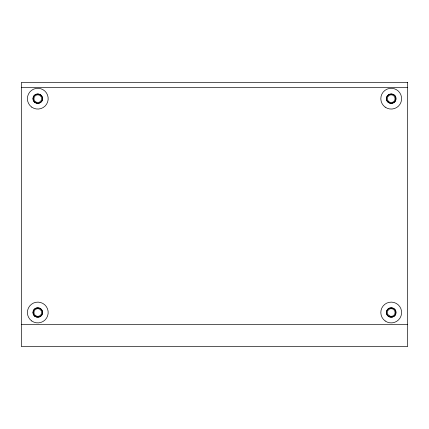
<?xml version="1.0" encoding="UTF-8"?>
<svg xmlns="http://www.w3.org/2000/svg" width="429" height="429" viewBox="0 0 429 429"><rect width="100%" height="100%" fill="white"/><g stroke="black" fill="none" stroke-linecap="round" stroke-linejoin="round"><path stroke-width="0.64" d="M21.45 87.382L407.55 87.382M21.45 324.388L407.55 324.388M33.033 98.557C32.609 104.703 42.761 104.885 42.514 98.724C42.905 92.648 32.894 92.471 33.033 98.557M33.033 312.398C32.609 318.543 42.761 318.726 42.514 312.564C42.905 306.488 32.894 306.311 33.033 312.398M386.465 98.557C386.036 104.703 396.187 104.885 395.946 98.724C396.337 92.648 386.325 92.471 386.465 98.557M386.465 312.398C386.036 318.543 396.187 318.726 395.946 312.564C396.337 306.488 386.325 306.311 386.465 312.398M407.55 82.336L21.45 82.336L21.45 346.664L407.55 346.664L407.55 82.336M388.368 102.472A4.751 4.751 0 0 0 395.935 99.233A4.751 4.751 0 0 0 389.344 94.3A4.751 4.751 0 0 0 388.368 102.472M385.183 107.137A10.393 10.393 0 0 0 401.565 99.657A10.393 10.393 0 0 0 386.899 89.216A10.393 10.393 0 0 0 385.183 107.137M385.183 320.978A10.393 10.393 0 0 0 401.565 313.497A10.393 10.393 0 0 0 386.899 303.056A10.393 10.393 0 0 0 385.183 320.978M388.368 316.312A4.751 4.751 0 0 0 395.935 313.073A4.751 4.751 0 0 0 389.344 308.14A4.751 4.751 0 0 0 388.368 316.312M31.757 320.978A10.393 10.393 0 0 0 48.134 313.497A10.393 10.393 0 0 0 33.467 303.056A10.393 10.393 0 0 0 31.757 320.978M31.757 107.137A10.393 10.393 0 0 0 48.134 99.657A10.393 10.393 0 0 0 33.467 89.216A10.393 10.393 0 0 0 31.757 107.137M34.937 316.312A4.751 4.751 0 0 0 42.503 313.073A4.751 4.751 0 0 0 35.913 308.14A4.751 4.751 0 0 0 34.937 316.312M34.937 102.472A4.751 4.751 0 0 0 42.503 99.233A4.751 4.751 0 0 0 35.913 94.3A4.751 4.751 0 0 0 34.937 102.472M388.486 101.4A3.861 3.861 0 0 0 394.943 99.667A3.861 3.861 0 0 0 390.213 94.943A3.861 3.861 0 0 0 388.486 101.4M35.854 315.851A3.861 3.861 0 0 0 41.645 312.51A3.861 3.861 0 0 0 35.854 309.164A3.861 3.861 0 0 0 35.854 315.851M389.285 315.851A3.861 3.861 0 0 0 395.077 312.51A3.861 3.861 0 0 0 389.285 309.164A3.861 3.861 0 0 0 389.285 315.851M35.854 102.016A3.861 3.861 0 0 0 41.645 98.67A3.861 3.861 0 0 0 35.854 95.324A3.861 3.861 0 0 0 35.854 102.016"/></g></svg>
